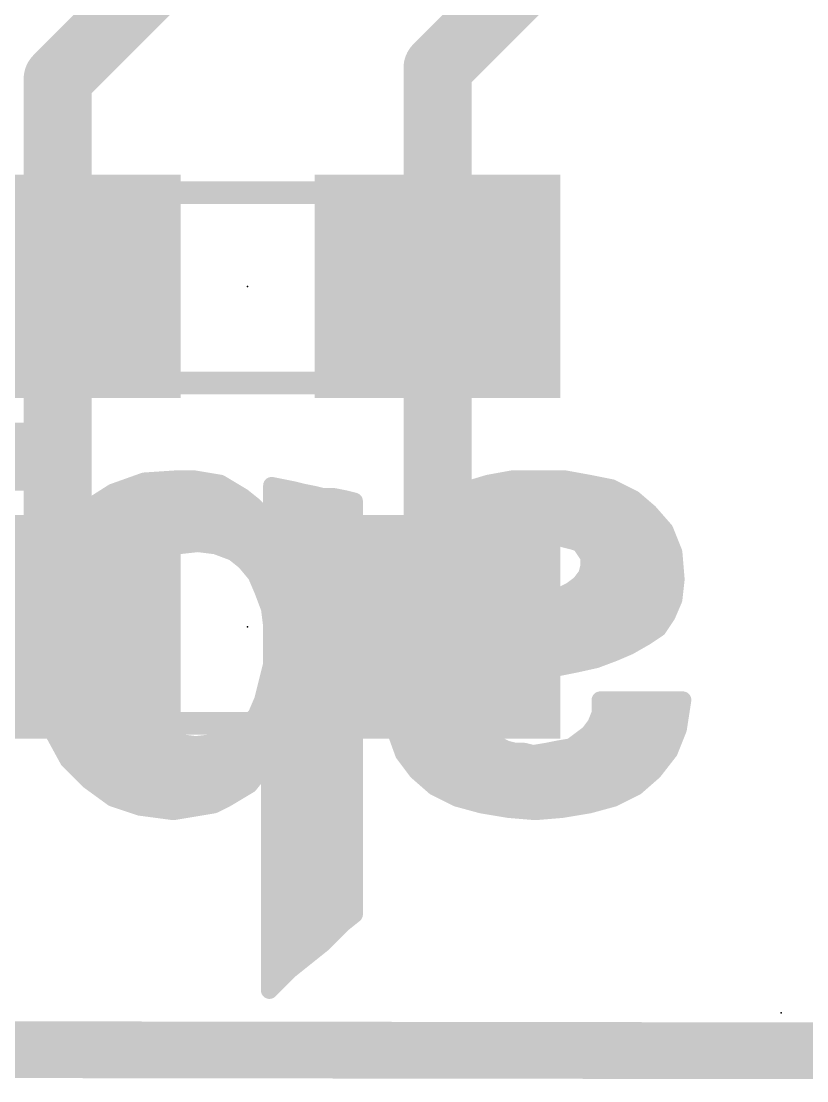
# Model space of a CAD drawing. Extents: x -33 to 74, y -16 to 15.
# Drawn here: x 22.609 to 26.124, y -0.127 to 4.616 of the extents above; entities that cross this region are included whole.
import ezdxf

# ---------------------------------------------------------------- set-up
doc = ezdxf.new("R2010")
doc.units = 0
for name, color, linetype in [('1', 12, 'CONTINUOUS'), ('16', 132, 'CONTINUOUS'), ('20', 53, 'CONTINUOUS'), ('22', 40, 'CONTINUOUS'), ('23', 53, 'CONTINUOUS'), ('24', 53, 'CONTINUOUS'), ('51', 53, 'CONTINUOUS')]:
    doc.layers.add(name, color=color, linetype=linetype)

# ---------------------------------------------------------------- blocks, each defined once
blk = doc.blocks.new('RECT')
blk.add_solid([(-0.5, -0.5), (0.5, -0.5), (-0.5, 0.5), (0.5, 0.5)])

msp = doc.modelspace()

# ---------------------------------------------------------------- linework, layer by layer
at = {"layer": '1'}
for points, const_width in [([(22.772, 4.357), (23.495, 5.08)], 0.3048), ([(24.472, 4.406), (24.892, 4.826)], 0.3048), ([(24.472, 3.429), (24.472, 4.406)], 0.3048), ([(22.772, 3.429), (22.772, 4.357)], 0.3048), ([(22.772, 3.429), (22.772, 2.667)], 0.3048), ([(24.472, 1.905), (24.472, 3.429)], 0.3048), ([(20.804, 2.667), (22.772, 2.667)], 0.3048), ([(22.772, 2.667), (22.772, 1.905)], 0.3048), ([(12.7, 0.0254), (31.75, 0)], 0.254)]:
    msp.add_lwpolyline(points, dxfattribs=dict(at, const_width=const_width))
at = {"layer": '1', "const_width": 0.1524}
for points in [[(24.5482, 4.406, 1), (24.3958, 4.406)], [(22.8482, 4.357, 1), (22.6958, 4.357)], [(24.4181, 4.4599, 1), (24.5259, 4.3521)], [(22.7181, 4.4109, 1), (22.8259, 4.3031)], [(22.8482, 3.429, 1), (22.6958, 3.429)], [(24.5482, 3.429, 1), (24.3958, 3.429)], [(22.6958, 3.429, 1), (22.8482, 3.429)], [(24.3958, 3.429, 1), (24.5482, 3.429)], [(22.8482, 2.667, 1), (22.6958, 2.667)], [(22.772, 2.5908, 1), (22.772, 2.7432)], [(22.6958, 2.667, 1), (22.8482, 2.667)], [(22.6958, 1.905, 1), (22.8482, 1.905)], [(24.3958, 1.905, 1), (24.5482, 1.905)]]:
    msp.add_lwpolyline(points, format="xyb", dxfattribs=at)
at = {"layer": '16', "const_width": 0.254}
msp.add_lwpolyline([(12.7, 0.0254), (31.75, 0)], dxfattribs=at)
at = {"layer": '20', "const_width": 0.2032}
msp.add_lwpolyline([(31.75, 0), (0, 0)], dxfattribs=at)
at = {"layer": '22', "const_width": 0.0762}
for points in [[(23.1596, 2.5578), (23.0196, 2.5078)], [(23.3096, 2.5678), (23.1596, 2.5578)], [(23.3796, 2.5678), (23.3096, 2.5678)], [(23.4396, 2.5578), (23.3796, 2.5678)], [(23.4996, 2.5478), (23.4396, 2.5578)], [(23.5496, 2.5178), (23.4996, 2.5478)], [(23.7796, 2.5278), (23.7296, 2.5378)], [(23.7296, 2.5378), (23.7296, 2.3578)], [(23.8296, 2.5178), (23.7796, 2.5278)], [(24.6996, 2.5478), (24.5996, 2.5178)], [(24.8096, 2.5678), (24.6996, 2.5478)], [(25.0396, 2.5678), (24.8096, 2.5678)], [(25.1496, 2.5478), (25.0396, 2.5678)], [(25.2496, 2.5278), (25.1496, 2.5478)], [(25.3496, 2.4778), (25.2496, 2.5278)], [(23.0196, 2.5078), (22.9096, 2.4378)], [(23.0386, 2.5146), (23.5549, 2.5146)], [(23.5996, 2.4878), (23.5496, 2.5178)], [(23.6496, 2.4478), (23.5996, 2.4878)], [(23.7296, 2.5146), (23.8424, 2.5146)], [(23.8696, 2.5078), (23.8296, 2.5178)], [(23.9196, 2.4978), (23.8696, 2.5078)], [(23.9596, 2.4878), (23.9196, 2.4978)], [(24.0096, 2.4878), (23.9596, 2.4878)], [(24.0596, 2.4778), (24.0096, 2.4878)], [(24.0996, 2.4678), (24.0596, 2.4778)], [(24.5096, 2.4778), (24.4296, 2.4178)], [(24.5996, 2.5178), (24.5096, 2.4778)], [(24.5924, 2.5146), (25.276, 2.5146)], [(25.4196, 2.4178), (25.3496, 2.4778)], [(22.9096, 2.4378), (22.8196, 2.3378)], [(22.9105, 2.4384), (23.659, 2.4384)], [(23.6896, 2.4078), (23.6496, 2.4478)], [(23.7296, 2.4384), (24.0996, 2.4384)], [(24.0996, 0.6178), (24.0996, 2.4678)], [(24.4571, 2.4384), (25.3956, 2.4384)], [(23.7296, 2.3578), (23.6896, 2.4078)], [(24.4296, 2.4178), (24.3696, 2.3378)], [(25.4896, 2.3378), (25.4196, 2.4178)], [(22.8196, 2.3378), (22.7496, 2.2278)], [(22.8416, 2.3622), (23.7261, 2.3622)], [(23.7296, 2.3622), (24.0996, 2.3622)], [(24.3696, 2.3378), (24.3196, 2.2378)], [(24.3879, 2.3622), (25.4683, 2.3622)], [(25.5296, 2.2378), (25.4896, 2.3378)], [(22.7866, 2.286), (24.0996, 2.286)], [(24.3437, 2.286), (24.786, 2.286)], [(24.7496, 2.2678), (24.7896, 2.2878)], [(24.7896, 2.2878), (24.8396, 2.3078)], [(24.8396, 2.3078), (25.0096, 2.3078)], [(25.0096, 2.3078), (25.0396, 2.2978)], [(25.0396, 2.2978), (25.0796, 2.2878)], [(25.0796, 2.2878), (25.1096, 2.2778)], [(25.085, 2.286), (25.5103, 2.286)], [(23.2396, 2.2378), (23.3096, 2.2678)], [(23.3096, 2.2678), (23.3996, 2.2778)], [(23.3996, 2.2778), (23.4796, 2.2678)], [(23.4796, 2.2678), (23.5596, 2.2378)], [(24.6996, 2.2178), (24.7196, 2.2478)], [(24.7196, 2.2478), (24.7496, 2.2678)], [(25.1096, 2.2778), (25.1296, 2.2478)], [(25.1296, 2.2478), (25.1496, 2.2178)], [(22.7496, 2.2278), (22.7096, 2.0978)], [(22.7441, 2.2098), (23.1976, 2.2098)], [(23.1296, 2.1378), (23.1796, 2.1978)], [(23.1796, 2.1978), (23.2396, 2.2378)], [(23.5596, 2.2378), (23.6096, 2.1978)], [(23.5946, 2.2098), (24.0996, 2.2098)], [(23.6096, 2.1978), (23.6596, 2.1378)], [(24.3196, 2.2378), (24.2996, 2.1178)], [(24.3149, 2.2098), (24.6964, 2.2098)], [(24.6796, 2.1678), (24.6996, 2.2178)], [(25.1496, 2.2178), (25.1496, 2.1778)], [(25.1496, 2.2098), (25.5319, 2.2098)], [(25.5396, 2.1178), (25.5296, 2.2378)], [(24.6696, 2.1178), (24.6796, 2.1678)], [(25.1496, 2.1778), (25.1396, 2.1378)], [(22.7096, 2.0978), (22.6796, 1.9578)], [(22.7206, 2.1336), (23.1278, 2.1336)], [(23.0996, 2.0678), (23.1296, 2.1378)], [(23.6596, 2.1378), (23.6896, 2.0678)], [(23.6614, 2.1336), (24.0996, 2.1336)], [(24.2996, 2.1178), (24.6696, 2.1178)], [(24.3022, 2.1336), (24.6728, 2.1336)], [(25.1096, 2.0978), (25.0696, 2.0678)], [(25.1396, 2.1378), (25.1096, 2.0978)], [(25.1364, 2.1336), (25.5383, 2.1336)], [(25.5296, 2.0278), (25.5396, 2.1178)], [(22.7009, 2.0574), (23.0957, 2.0574)], [(23.0696, 1.9878), (23.0996, 2.0678)], [(23.6896, 2.0678), (23.7196, 1.9878)], [(23.6935, 2.0574), (24.0996, 2.0574)], [(25.0696, 2.0678), (25.0096, 2.0378)], [(25.0488, 2.0574), (25.5329, 2.0574)], [(24.8696, 2.0078), (24.7896, 1.9878)], [(24.9496, 2.0178), (24.8696, 2.0078)], [(25.0096, 2.0378), (24.9496, 2.0178)], [(25.4996, 1.9578), (25.5296, 2.0278)], [(22.6796, 1.9578), (22.6696, 1.8078)], [(22.6846, 1.9812), (23.0688, 1.9812)], [(23.0596, 1.9078), (23.0696, 1.9878)], [(23.7196, 1.9878), (23.7296, 1.9078)], [(23.7204, 1.9812), (24.0996, 1.9812)], [(24.7096, 1.9678), (24.6296, 1.9478)], [(24.7896, 1.9878), (24.7096, 1.9678)], [(24.7632, 1.9812), (25.5096, 1.9812)], [(25.4596, 1.8978), (25.4996, 1.9578)], [(23.0596, 1.8178), (23.0596, 1.9078)], [(23.7296, 1.9078), (23.7296, 1.7378)], [(24.5396, 1.9278), (24.4696, 1.8878)], [(24.6296, 1.9478), (24.5396, 1.9278)], [(22.6761, 1.905), (23.0596, 1.905)], [(23.7296, 1.905), (24.0996, 1.905)], [(24.4696, 1.8878), (24.3996, 1.8478)], [(24.4997, 1.905), (25.4644, 1.905)], [(25.3996, 1.8578), (25.4596, 1.8978)], [(23.0596, 1.8178), (22.6696, 1.8078)], [(22.6696, 1.8078), (23.0596, 1.8178)], [(22.671, 1.8288), (23.0596, 1.8288)], [(23.0596, 1.7378), (23.0596, 1.8178)], [(23.7296, 1.8288), (24.0996, 1.8288)], [(24.3996, 1.8478), (24.3396, 1.7978)], [(24.3768, 1.8288), (25.3489, 1.8288)], [(25.2596, 1.7878), (25.3296, 1.8178)], [(25.3296, 1.8178), (25.3996, 1.8578)], [(22.6696, 1.8078), (22.6796, 1.6678)], [(24.3396, 1.7978), (24.2996, 1.7378)], [(25.1796, 1.7578), (25.2596, 1.7878)], [(22.6735, 1.7526), (23.0596, 1.7526)], [(23.0696, 1.6578), (23.0596, 1.7378)], [(23.7296, 1.7378), (23.7096, 1.6578)], [(23.7296, 1.7526), (24.0996, 1.7526)], [(24.2996, 1.7378), (24.2696, 1.6678)], [(24.3095, 1.7526), (25.1562, 1.7526)], [(24.9096, 1.6978), (24.9896, 1.7178)], [(24.9896, 1.7178), (25.0896, 1.7378)], [(25.0896, 1.7378), (25.1796, 1.7578)], [(22.679, 1.6764), (23.0673, 1.6764)], [(23.7142, 1.6764), (24.0996, 1.6764)], [(24.2733, 1.6764), (24.8254, 1.6764)], [(24.7696, 1.6578), (24.8296, 1.6778)], [(24.8296, 1.6778), (24.9096, 1.6978)], [(22.6796, 1.6678), (22.7096, 1.5378)], [(23.0996, 1.5778), (23.0696, 1.6578)], [(23.7096, 1.6578), (23.6896, 1.5778)], [(24.2696, 1.6678), (24.2596, 1.5778)], [(24.6796, 1.5978), (24.7196, 1.6278)], [(24.7196, 1.6278), (24.7696, 1.6578)], [(22.6952, 1.6002), (23.0912, 1.6002)], [(22.7596, 1.4178), (23.0996, 1.5778)], [(23.0996, 1.5778), (22.7596, 1.4178)], [(23.1296, 1.5078), (23.0996, 1.5778)], [(23.6896, 1.5778), (23.6596, 1.5078)], [(23.6952, 1.6002), (24.0996, 1.6002)], [(24.2596, 1.5778), (24.2796, 1.4478)], [(24.2621, 1.6002), (24.6828, 1.6002)], [(24.6596, 1.5578), (24.6796, 1.5978)], [(25.1996, 1.5778), (25.1996, 1.5178)], [(25.2496, 1.5778), (25.1996, 1.5778)], [(25.5696, 1.5778), (25.2496, 1.5778)], [(25.5496, 1.4478), (25.5696, 1.5778)], [(22.7096, 1.5378), (22.7596, 1.4178)], [(24.6496, 1.5178), (24.6596, 1.5578)], [(22.7154, 1.524), (22.9853, 1.524)], [(22.9853, 1.524), (23.1227, 1.524)], [(23.1696, 1.4578), (23.1296, 1.5078)], [(23.6596, 1.5078), (23.6096, 1.4578)], [(23.6665, 1.524), (24.0996, 1.524)], [(24.2679, 1.524), (24.6512, 1.524)], [(24.6596, 1.4778), (24.6496, 1.5178)], [(25.1996, 1.5178), (25.1796, 1.4678)], [(25.1996, 1.524), (25.5613, 1.524)], [(22.7471, 1.4478), (22.8234, 1.4478)], [(22.8234, 1.4478), (23.1816, 1.4478)], [(23.2296, 1.4078), (23.1696, 1.4578)], [(23.6096, 1.4578), (23.5496, 1.4078)], [(23.5976, 1.4478), (24.0996, 1.4478)], [(24.2796, 1.4478), (24.3196, 1.3378)], [(24.2796, 1.4478), (24.6671, 1.4478)], [(24.6696, 1.4378), (24.6596, 1.4778)], [(24.6996, 1.4078), (24.6696, 1.4378)], [(25.1796, 1.4678), (25.1496, 1.4278)], [(25.1646, 1.4478), (25.5496, 1.4478)], [(25.5096, 1.3478), (25.5496, 1.4478)], [(22.7596, 1.4178), (22.8196, 1.3078)], [(23.3096, 1.3878), (23.2296, 1.4078)], [(23.3896, 1.3778), (23.3096, 1.3878)], [(23.4796, 1.3878), (23.3896, 1.3778)], [(23.5496, 1.4078), (23.4796, 1.3878)], [(24.7396, 1.3778), (24.6996, 1.4078)], [(25.1096, 1.3978), (25.0696, 1.3678)], [(25.1496, 1.4278), (25.1096, 1.3978)], [(22.7848, 1.3716), (24.0996, 1.3716)], [(24.3073, 1.3716), (24.752, 1.3716)], [(24.3196, 1.3378), (24.3796, 1.2578)], [(24.7796, 1.3578), (24.7396, 1.3778)], [(24.8196, 1.3478), (24.7796, 1.3578)], [(24.8596, 1.3478), (24.8196, 1.3478)], [(24.8996, 1.3378), (24.8596, 1.3478)], [(24.9596, 1.3478), (24.8996, 1.3378)], [(25.0096, 1.3578), (24.9596, 1.3478)], [(25.0696, 1.3678), (25.0096, 1.3578)], [(25.0747, 1.3716), (25.5191, 1.3716)], [(25.4396, 1.2578), (25.5096, 1.3478)], [(22.8196, 1.3078), (22.9096, 1.2178)], [(22.832, 1.2954), (23.7077, 1.2954)], [(23.6696, 1.2478), (23.7096, 1.2978)], [(23.7096, 1.2978), (23.7196, 1.2978)], [(23.7196, 1.2978), (23.7196, 0.2778)], [(23.7196, 1.2954), (24.0996, 1.2954)], [(24.3514, 1.2954), (25.4688, 1.2954)], [(23.6296, 1.1978), (23.6696, 1.2478)], [(24.3796, 1.2578), (24.4596, 1.1878)], [(25.3596, 1.1878), (25.4396, 1.2578)], [(22.9082, 1.2192), (23.6467, 1.2192)], [(22.9096, 1.2178), (23.0196, 1.1378)], [(23.5796, 1.1678), (23.6296, 1.1978)], [(23.7196, 1.2192), (24.0996, 1.2192)], [(24.4237, 1.2192), (25.3955, 1.2192)], [(23.5296, 1.1378), (23.5796, 1.1678)], [(24.4596, 1.1878), (24.5596, 1.1378)], [(25.2596, 1.1378), (25.3596, 1.1878)], [(23.0125, 1.143), (23.5383, 1.143)], [(23.0196, 1.1378), (23.1396, 1.0978)], [(23.4096, 1.0978), (23.4696, 1.1078)], [(23.4696, 1.1078), (23.5296, 1.1378)], [(23.7196, 1.143), (24.0996, 1.143)], [(24.5492, 1.143), (25.27, 1.143)], [(24.5596, 1.1378), (24.6696, 1.1078)], [(24.6696, 1.1078), (24.7896, 1.0878)], [(25.0296, 1.0878), (25.1496, 1.1078)], [(25.1496, 1.1078), (25.2596, 1.1378)], [(23.1396, 1.0978), (23.2896, 1.0778)], [(23.2896, 1.0778), (23.3496, 1.0878)], [(23.3496, 1.0878), (23.4096, 1.0978)], [(23.7196, 1.0668), (24.0996, 1.0668)], [(24.7896, 1.0878), (24.9096, 1.0778)], [(24.9096, 1.0778), (25.0296, 1.0878)], [(23.7196, 0.9906), (24.0996, 0.9906)], [(23.7196, 0.9144), (24.0996, 0.9144)], [(23.7196, 0.8382), (24.0996, 0.8382)], [(23.7196, 0.762), (24.0996, 0.762)], [(23.7196, 0.6858), (24.0996, 0.6858)], [(23.7196, 0.6096), (24.0893, 0.6096)], [(24.0496, 0.5778), (24.0996, 0.6178)], [(23.7196, 0.5334), (24.0052, 0.5334)], [(23.9596, 0.4878), (24.0096, 0.5378)], [(24.0096, 0.5378), (24.0496, 0.5778)], [(23.9096, 0.4478), (23.9596, 0.4878)], [(23.7196, 0.4572), (23.9214, 0.4572)], [(23.8596, 0.4078), (23.9096, 0.4478)], [(23.8096, 0.3678), (23.8596, 0.4078)], [(23.7196, 0.381), (23.8261, 0.381)], [(23.7596, 0.3178), (23.8096, 0.3678)], [(23.7196, 0.2778), (23.7596, 0.3178)], [(23.7196, 0.3048), (23.7466, 0.3048)]]:
    msp.add_lwpolyline(points, dxfattribs=at)
at = {"layer": '22', "const_width": 0.0381}
for points in [[(23.1583, 2.5768, 1), (23.1609, 2.5388)], [(23.166, 2.5399, 1), (23.1532, 2.5757)], [(23.3096, 2.5869, 1), (23.3096, 2.5488)], [(23.3109, 2.5488, 1), (23.3083, 2.5868)], [(23.3827, 2.5866, 1), (23.3765, 2.549)], [(23.3796, 2.5488, 1), (23.3796, 2.5869)], [(23.4427, 2.5766, 1), (23.4365, 2.539)], [(23.4365, 2.539, 1), (23.4427, 2.5766)], [(23.5094, 2.5641, 1), (23.4898, 2.5315)], [(23.4965, 2.529, 1), (23.5027, 2.5666)], [(23.7333, 2.5565, 1), (23.7259, 2.5191)], [(23.7487, 2.5378, 1), (23.7106, 2.5378)], [(23.7833, 2.5465, 1), (23.7759, 2.5091)], [(23.7759, 2.5091, 1), (23.7833, 2.5465)], [(24.6962, 2.5665, 1), (24.703, 2.5291)], [(24.7051, 2.5296, 1), (24.6941, 2.566)], [(24.8096, 2.5869, 1), (24.8096, 2.5488)], [(24.813, 2.5491, 1), (24.8062, 2.5865)], [(25.043, 2.5865, 1), (25.0362, 2.5491)], [(25.0396, 2.5488, 1), (25.0396, 2.5869)], [(25.1533, 2.5665, 1), (25.1459, 2.5291)], [(25.1462, 2.5291, 1), (25.153, 2.5665)], [(25.2581, 2.5448, 1), (25.2411, 2.5108)], [(25.2459, 2.5091, 1), (25.2533, 2.5465)], [(23.0132, 2.5257, 1), (23.026, 2.4899)], [(23.0298, 2.4917, 1), (23.0094, 2.5239)], [(23.0386, 2.5337, 1), (23.0386, 2.4956)], [(23.5594, 2.5341, 1), (23.5398, 2.5015)], [(23.5398, 2.5015, 1), (23.5594, 2.5341)], [(23.5549, 2.4956, 1), (23.5549, 2.5337)], [(23.6115, 2.5027, 1), (23.5877, 2.4729)], [(23.5898, 2.4715, 1), (23.6094, 2.5041)], [(23.7296, 2.5337, 1), (23.7296, 2.4956)], [(23.8342, 2.5363, 1), (23.825, 2.4993)], [(23.8259, 2.4991, 1), (23.8333, 2.5365)], [(23.8424, 2.4956, 1), (23.8424, 2.5337)], [(23.8733, 2.5265, 1), (23.8659, 2.4891)], [(23.865, 2.4893, 1), (23.8742, 2.5263)], [(23.9242, 2.5163, 1), (23.915, 2.4793)], [(23.9159, 2.4791, 1), (23.9233, 2.5165)], [(23.9596, 2.5069, 1), (23.9596, 2.4688)], [(23.955, 2.4693, 1), (23.9642, 2.5063)], [(24.0133, 2.5065, 1), (24.0059, 2.4691)], [(24.0096, 2.4688, 1), (24.0096, 2.5069)], [(24.0642, 2.4963, 1), (24.055, 2.4593)], [(24.0559, 2.4591, 1), (24.0633, 2.4965)], [(24.5019, 2.4952, 1), (24.5173, 2.4604)], [(24.521, 2.4626, 1), (24.4982, 2.493)], [(24.5924, 2.5337, 1), (24.5924, 2.4956)], [(24.5941, 2.536, 1), (24.6051, 2.4996)], [(24.6073, 2.5004, 1), (24.5919, 2.5352)], [(25.276, 2.4956, 1), (25.276, 2.5337)], [(25.362, 2.4923, 1), (25.3372, 2.4633)], [(25.3411, 2.4608, 1), (25.3581, 2.4948)], [(22.8994, 2.4539, 1), (22.9198, 2.4217)], [(22.9105, 2.4575, 1), (22.9105, 2.4194)], [(22.9238, 2.4251, 1), (22.8954, 2.4505)], [(23.6631, 2.4613, 1), (23.6361, 2.4343)], [(23.6377, 2.4329, 1), (23.6615, 2.4627)], [(23.659, 2.4194, 1), (23.659, 2.4575)], [(23.7296, 2.4575, 1), (23.7296, 2.4194)], [(24.1187, 2.4678, 1), (24.0806, 2.4678)], [(24.095, 2.4493, 1), (24.1042, 2.4863)], [(24.0996, 2.4194, 1), (24.0996, 2.4575)], [(24.4571, 2.4575, 1), (24.4571, 2.4194)], [(25.3956, 2.4194, 1), (25.3956, 2.4575)], [(23.7045, 2.4197, 1), (23.6747, 2.3959)], [(23.6761, 2.3943, 1), (23.7031, 2.4213)], [(24.4182, 2.433, 1), (24.441, 2.4026)], [(24.4448, 2.4064, 1), (24.4144, 2.4292)], [(25.4339, 2.4303, 1), (25.4053, 2.4053)], [(25.4072, 2.4033, 1), (25.432, 2.4323)], [(22.8357, 2.3276, 1), (22.8035, 2.348)], [(22.8416, 2.3813, 1), (22.8416, 2.3432)], [(23.7296, 2.3813, 1), (23.7296, 2.3432)], [(23.7106, 2.3578, 1), (23.7487, 2.3578)], [(23.7147, 2.3459, 1), (23.7445, 2.3697)], [(23.7261, 2.3432, 1), (23.7261, 2.3813)], [(24.0996, 2.3432, 1), (24.0996, 2.3813)], [(24.3866, 2.3293, 1), (24.3526, 2.3463)], [(24.3879, 2.3813, 1), (24.3879, 2.3432)], [(25.4683, 2.3432, 1), (25.4683, 2.3813)], [(25.5073, 2.3449, 1), (25.4719, 2.3307)], [(22.7866, 2.3051, 1), (22.7866, 2.267)], [(22.8054, 2.3505, 1), (22.8338, 2.3251)], [(24.0996, 2.267, 1), (24.0996, 2.3051)], [(24.3437, 2.3051, 1), (24.3437, 2.267)], [(24.3544, 2.3492, 1), (24.3848, 2.3264)], [(24.7825, 2.3055, 1), (24.7967, 2.2701)], [(24.7981, 2.2708, 1), (24.7811, 2.3048)], [(24.786, 2.267, 1), (24.786, 2.3051)], [(24.8396, 2.3269, 1), (24.8396, 2.2888)], [(24.8467, 2.2901, 1), (24.8325, 2.3255)], [(25.0156, 2.3259, 1), (25.0036, 2.2897)], [(25.0096, 2.2888, 1), (25.0096, 2.3269)], [(25.0442, 2.3163, 1), (25.035, 2.2793)], [(25.0336, 2.2797, 1), (25.0456, 2.3159)], [(25.0856, 2.3059, 1), (25.0736, 2.2697)], [(25.085, 2.3051, 1), (25.085, 2.267)], [(25.075, 2.2693, 1), (25.0842, 2.3063)], [(25.4753, 2.3253, 1), (25.5039, 2.3503)], [(25.5103, 2.267, 1), (25.5103, 2.3051)], [(23.3075, 2.2867, 1), (23.3117, 2.2489)], [(23.3171, 2.2503, 1), (23.3021, 2.2853)], [(23.402, 2.2967, 1), (23.3972, 2.2589)], [(23.4017, 2.2589, 1), (23.3975, 2.2967)], [(23.4863, 2.2856, 1), (23.4729, 2.25)], [(23.4772, 2.2489, 1), (23.482, 2.2867)], [(24.709, 2.2637, 1), (24.7302, 2.2319)], [(24.7355, 2.2372, 1), (24.7037, 2.2584)], [(24.7411, 2.2848, 1), (24.7581, 2.2508)], [(24.7602, 2.2519, 1), (24.739, 2.2837)], [(25.1255, 2.2884, 1), (25.0937, 2.2672)], [(25.1036, 2.2597, 1), (25.1156, 2.2959)], [(25.1455, 2.2584, 1), (25.1137, 2.2372)], [(25.1137, 2.2372, 1), (25.1455, 2.2584)], [(22.7441, 2.2288, 1), (22.7441, 2.1907)], [(22.7335, 2.238, 1), (22.7657, 2.2176)], [(22.7678, 2.2222, 1), (22.7314, 2.2334)], [(23.169, 2.2137, 1), (23.1902, 2.1819)], [(23.1942, 2.1856, 1), (23.165, 2.21)], [(23.1976, 2.1907, 1), (23.1976, 2.2288)], [(23.2321, 2.2553, 1), (23.2471, 2.2203)], [(23.2502, 2.2219, 1), (23.229, 2.2537)], [(23.5715, 2.2527, 1), (23.5477, 2.2229)], [(23.5529, 2.22, 1), (23.5663, 2.2556)], [(23.5946, 2.2288, 1), (23.5946, 2.1907)], [(23.6242, 2.21, 1), (23.595, 2.1856)], [(23.5977, 2.1829, 1), (23.6215, 2.2127)], [(24.0996, 2.1907, 1), (24.0996, 2.2288)], [(24.3149, 2.2288, 1), (24.3149, 2.1907)], [(24.3026, 2.2463, 1), (24.3366, 2.2293)], [(24.3384, 2.2347, 1), (24.3008, 2.2409)], [(24.6837, 2.2284, 1), (24.7155, 2.2072)], [(24.7173, 2.2107, 1), (24.6819, 2.2249)], [(24.6964, 2.1907, 1), (24.6964, 2.2288)], [(25.1686, 2.2178, 1), (25.1305, 2.2178)], [(25.1496, 2.2288, 1), (25.1496, 2.1907)], [(25.1337, 2.2072, 1), (25.1655, 2.2284)], [(25.5486, 2.2394, 1), (25.5106, 2.2362)], [(25.5119, 2.2307, 1), (25.5473, 2.2449)], [(25.5319, 2.1907, 1), (25.5319, 2.2288)], [(24.6619, 2.1749, 1), (24.6973, 2.1607)], [(24.6983, 2.1641, 1), (24.6609, 2.1715)], [(25.1305, 2.1778, 1), (25.1686, 2.1778)], [(25.1681, 2.1732, 1), (25.1311, 2.1824)], [(22.7282, 2.0938, 1), (22.691, 2.1018)], [(22.7206, 2.1526, 1), (22.7206, 2.1145)], [(23.115, 2.15, 1), (23.1442, 2.1256)], [(23.1471, 2.1303, 1), (23.1121, 2.1453)], [(23.1278, 2.1145, 1), (23.1278, 2.1526)], [(23.6771, 2.1453, 1), (23.6421, 2.1303)], [(23.6614, 2.1526, 1), (23.6614, 2.1145)], [(23.645, 2.1256, 1), (23.6742, 2.15)], [(24.0996, 2.1145, 1), (24.0996, 2.1526)], [(24.2996, 2.1368, 1), (24.2996, 2.0987)], [(24.2808, 2.1209, 1), (24.3184, 2.1147)], [(24.3022, 2.1526, 1), (24.3022, 2.1145)], [(24.6509, 2.1215, 1), (24.6883, 2.1141)], [(24.6696, 2.0987, 1), (24.6696, 2.1368)], [(24.6728, 2.1145, 1), (24.6728, 2.1526)], [(25.121, 2.0826, 1), (25.0982, 2.113)], [(25.1364, 2.1526, 1), (25.1364, 2.1145)], [(25.1211, 2.1424, 1), (25.1581, 2.1332)], [(25.1548, 2.1264, 1), (25.1244, 2.1492)], [(25.5206, 2.1162, 1), (25.5586, 2.1194)], [(25.5585, 2.1157, 1), (25.5207, 2.1199)], [(25.5383, 2.1145, 1), (25.5383, 2.1526)], [(22.7009, 2.0764, 1), (22.7009, 2.0383)], [(22.6914, 2.1034, 1), (22.7278, 2.0922)], [(23.0821, 2.0753, 1), (23.1171, 2.0603)], [(23.1174, 2.0611, 1), (23.0818, 2.0745)], [(23.0957, 2.0383, 1), (23.0957, 2.0764)], [(23.7074, 2.0745, 1), (23.6718, 2.0611)], [(23.6721, 2.0603, 1), (23.7071, 2.0753)], [(23.6935, 2.0764, 1), (23.6935, 2.0383)], [(24.0996, 2.0383, 1), (24.0996, 2.0764)], [(25.0488, 2.0764, 1), (25.0488, 2.0383)], [(25.0582, 2.083, 1), (25.081, 2.0526)], [(25.0781, 2.0508, 1), (25.0611, 2.0848)], [(25.0944, 2.1092, 1), (25.1248, 2.0864)], [(25.5329, 2.0383, 1), (25.5329, 2.0764)], [(24.8672, 2.0267, 1), (24.872, 1.9889)], [(24.8742, 1.9893, 1), (24.865, 2.0263)], [(24.9436, 2.0359, 1), (24.9556, 1.9997)], [(24.952, 1.9989, 1), (24.9472, 2.0367)], [(25.0011, 2.0548, 1), (25.0181, 2.0208)], [(25.0156, 2.0197, 1), (25.0036, 2.0559)], [(25.5107, 2.0299, 1), (25.5485, 2.0257)], [(25.5471, 2.0203, 1), (25.5121, 2.0353)], [(22.6986, 1.9565, 1), (22.6606, 1.9591)], [(22.6846, 2.0002, 1), (22.6846, 1.9622)], [(23.0518, 1.9945, 1), (23.0874, 1.9811)], [(23.0885, 1.9854, 1), (23.0507, 1.9902)], [(23.0688, 1.9622, 1), (23.0688, 2.0002)], [(23.7385, 1.9902, 1), (23.7007, 1.9854)], [(23.7204, 2.0002, 1), (23.7204, 1.9622)], [(23.7018, 1.9811, 1), (23.7374, 1.9945)], [(24.0996, 1.9622, 1), (24.0996, 2.0002)], [(24.705, 1.9863, 1), (24.7142, 1.9493)], [(24.7142, 1.9493, 1), (24.705, 1.9863)], [(24.7632, 2.0002, 1), (24.7632, 1.9622)], [(24.785, 2.0063, 1), (24.7942, 1.9693)], [(24.7942, 1.9693, 1), (24.785, 2.0063)], [(25.5155, 1.9472, 1), (25.4837, 1.9684)], [(25.5096, 1.9622, 1), (25.5096, 2.0002)], [(22.661, 1.9618, 1), (22.6982, 1.9538)], [(23.0786, 1.9078, 1), (23.0405, 1.9078)], [(23.7487, 1.9078, 1), (23.7106, 1.9078)], [(24.5355, 1.9464, 1), (24.5437, 1.9092)], [(24.5491, 1.9113, 1), (24.5301, 1.9443)], [(24.625, 1.9663, 1), (24.6342, 1.9293)], [(24.6337, 1.9292, 1), (24.6255, 1.9664)], [(25.4821, 1.9653, 1), (25.5171, 1.9503)], [(22.6761, 1.9241, 1), (22.6761, 1.886)], [(23.0407, 1.9102, 1), (23.0785, 1.9054)], [(23.0596, 1.886, 1), (23.0596, 1.9241)], [(23.7296, 1.9241, 1), (23.7296, 1.886)], [(23.7107, 1.9054, 1), (23.7485, 1.9102)], [(24.0996, 1.886, 1), (24.0996, 1.9241)], [(24.4601, 1.9043, 1), (24.4791, 1.8713)], [(24.4791, 1.8713, 1), (24.4601, 1.9043)], [(24.4997, 1.9241, 1), (24.4997, 1.886)], [(25.4437, 1.9084, 1), (25.4755, 1.8872)], [(25.4702, 1.8819, 1), (25.449, 1.9137)], [(25.4644, 1.886, 1), (25.4644, 1.9241)], [(22.671, 1.8478, 1), (22.671, 1.8097)], [(23.0786, 1.8178, 1), (23.0405, 1.8178)], [(23.0601, 1.7988, 1), (23.0591, 1.8368)], [(23.0601, 1.7988, 1), (23.0591, 1.8368)], [(23.0596, 1.8097, 1), (23.0596, 1.8478)], [(23.7296, 1.8478, 1), (23.7296, 1.8097)], [(24.0996, 1.8097, 1), (24.0996, 1.8478)], [(24.3768, 1.8478, 1), (24.3768, 1.8097)], [(24.3901, 1.8643, 1), (24.4091, 1.8313)], [(24.4118, 1.8332, 1), (24.3874, 1.8624)], [(25.3201, 1.8343, 1), (25.3391, 1.8013)], [(25.3371, 1.8003, 1), (25.3221, 1.8353)], [(25.3489, 1.8097, 1), (25.3489, 1.8478)], [(25.389, 1.8737, 1), (25.4102, 1.8419)], [(25.4091, 1.8413, 1), (25.3901, 1.8743)], [(22.6886, 1.8092, 1), (22.6506, 1.8064)], [(22.6691, 1.8268, 1), (22.6701, 1.7888)], [(22.6691, 1.8268, 1), (22.6701, 1.7888)], [(22.6506, 1.8091, 1), (22.6886, 1.8065)], [(23.0405, 1.8178, 1), (23.0786, 1.8178)], [(24.3274, 1.8124, 1), (24.3518, 1.7832)], [(24.3555, 1.7872, 1), (24.3237, 1.8084)], [(25.2521, 1.8053, 1), (25.2671, 1.7703)], [(25.2663, 1.77, 1), (25.2529, 1.8056)], [(22.6735, 1.7717, 1), (22.6735, 1.7336)], [(23.0785, 1.7402, 1), (23.0407, 1.7354)], [(23.0405, 1.7378, 1), (23.0786, 1.7378)], [(23.0596, 1.7336, 1), (23.0596, 1.7717)], [(23.7296, 1.7717, 1), (23.7296, 1.7336)], [(23.7106, 1.7378, 1), (23.7487, 1.7378)], [(23.7481, 1.7332, 1), (23.7111, 1.7424)], [(24.0996, 1.7336, 1), (24.0996, 1.7717)], [(24.2837, 1.7484, 1), (24.3155, 1.7272)], [(24.3171, 1.7303, 1), (24.2821, 1.7453)], [(24.3095, 1.7717, 1), (24.3095, 1.7336)], [(24.9859, 1.7365, 1), (24.9933, 1.6991)], [(24.9942, 1.6993, 1), (24.985, 1.7363)], [(25.0855, 1.7564, 1), (25.0937, 1.7192)], [(25.0933, 1.7191, 1), (25.0859, 1.7565)], [(25.1562, 1.7336, 1), (25.1562, 1.7717)], [(25.1729, 1.7756, 1), (25.1863, 1.74)], [(25.1837, 1.7392, 1), (25.1755, 1.7764)], [(22.679, 1.6955, 1), (22.679, 1.6574)], [(23.0673, 1.6574, 1), (23.0673, 1.6955)], [(23.7142, 1.6955, 1), (23.7142, 1.6574)], [(24.0996, 1.6574, 1), (24.0996, 1.6955)], [(24.2733, 1.6955, 1), (24.2733, 1.6574)], [(24.825, 1.6963, 1), (24.8342, 1.6593)], [(24.8356, 1.6597, 1), (24.8236, 1.6959)], [(24.8254, 1.6574, 1), (24.8254, 1.6955)], [(24.905, 1.7163, 1), (24.9142, 1.6793)], [(24.9142, 1.6793, 1), (24.905, 1.7163)], [(22.6982, 1.6721, 1), (22.661, 1.6635)], [(22.6606, 1.6664, 1), (22.6986, 1.6692)], [(23.0874, 1.6645, 1), (23.0518, 1.6511)], [(23.0507, 1.6554, 1), (23.0885, 1.6602)], [(23.6911, 1.6624, 1), (23.7281, 1.6532)], [(23.7281, 1.6532, 1), (23.6911, 1.6624)], [(24.2521, 1.6753, 1), (24.2871, 1.6603)], [(24.2885, 1.6657, 1), (24.2507, 1.6699)], [(24.7098, 1.6441, 1), (24.7294, 1.6115)], [(24.731, 1.6126, 1), (24.7082, 1.643)], [(24.7636, 1.6759, 1), (24.7756, 1.6397)], [(24.7794, 1.6415, 1), (24.7598, 1.6741)], [(22.6952, 1.6193, 1), (22.6952, 1.5812)], [(23.1171, 1.5853, 1), (23.0821, 1.5703)], [(23.0912, 1.5812, 1), (23.0912, 1.6193)], [(23.1077, 1.5606, 1), (23.0915, 1.595)], [(23.1077, 1.5606, 1), (23.0915, 1.595)], [(23.7071, 1.5703, 1), (23.6721, 1.5853)], [(23.6952, 1.6193, 1), (23.6952, 1.5812)], [(24.0996, 1.5812, 1), (24.0996, 1.6193)], [(24.2784, 1.5807, 1), (24.2408, 1.5749)], [(24.2621, 1.6193, 1), (24.2621, 1.5812)], [(24.6682, 1.613, 1), (24.691, 1.5826)], [(24.6966, 1.5893, 1), (24.6626, 1.6063)], [(24.6828, 1.5812, 1), (24.6828, 1.6193)], [(25.2187, 1.5778, 1), (25.1806, 1.5778)], [(25.1996, 1.5969, 1), (25.1996, 1.5588)], [(25.2496, 1.5969, 1), (25.2496, 1.5588)], [(25.2496, 1.5588, 1), (25.2496, 1.5969)], [(25.5884, 1.5749, 1), (25.5508, 1.5807)], [(25.5696, 1.5588, 1), (25.5696, 1.5969)], [(22.7272, 1.5451, 1), (22.692, 1.5305)], [(23.0818, 1.5711, 1), (23.1174, 1.5845)], [(23.6711, 1.5824, 1), (23.7081, 1.5732)], [(24.2407, 1.5799, 1), (24.2785, 1.5757)], [(24.6426, 1.5663, 1), (24.6766, 1.5493)], [(24.6781, 1.5532, 1), (24.6411, 1.5624)], [(22.691, 1.5335, 1), (22.7282, 1.5421)], [(22.7154, 1.5431, 1), (22.7154, 1.505)], [(22.9853, 1.5431, 1), (22.9853, 1.505)], [(22.9853, 1.505, 1), (22.9853, 1.5431)], [(23.1445, 1.5197, 1), (23.1147, 1.4959)], [(23.1121, 1.5003, 1), (23.1471, 1.5153)], [(23.1227, 1.505, 1), (23.1227, 1.5431)], [(23.6421, 1.5153, 1), (23.6771, 1.5003)], [(23.6731, 1.4943, 1), (23.6461, 1.5213)], [(23.6665, 1.5431, 1), (23.6665, 1.505)], [(24.0996, 1.505, 1), (24.0996, 1.5431)], [(24.2679, 1.5431, 1), (24.2679, 1.505)], [(24.6681, 1.5224, 1), (24.6311, 1.5132)], [(24.6311, 1.5224, 1), (24.6681, 1.5132)], [(24.6512, 1.505, 1), (24.6512, 1.5431)], [(25.1996, 1.5431, 1), (25.1996, 1.505)], [(25.1806, 1.5178, 1), (25.2187, 1.5178)], [(25.2173, 1.5107, 1), (25.1819, 1.5249)], [(25.5613, 1.505, 1), (25.5613, 1.5431)], [(22.7471, 1.4668, 1), (22.7471, 1.4287)], [(22.8234, 1.4668, 1), (22.8234, 1.4287)], [(22.8234, 1.4287, 1), (22.8234, 1.4668)], [(23.1818, 1.4724, 1), (23.1574, 1.4432)], [(23.1547, 1.4459, 1), (23.1845, 1.4697)], [(23.1816, 1.4287, 1), (23.1816, 1.4668)], [(23.5976, 1.4668, 1), (23.5976, 1.4287)], [(23.5961, 1.4713, 1), (23.6231, 1.4443)], [(23.6218, 1.4432, 1), (23.5974, 1.4724)], [(24.0996, 1.4287, 1), (24.0996, 1.4668)], [(24.2975, 1.4543, 1), (24.2617, 1.4413)], [(24.2796, 1.4668, 1), (24.2796, 1.4287)], [(24.6781, 1.4824, 1), (24.6411, 1.4732)], [(24.6411, 1.4732, 1), (24.6781, 1.4824)], [(24.6831, 1.4513, 1), (24.6561, 1.4243)], [(24.6671, 1.4287, 1), (24.6671, 1.4668)], [(25.1646, 1.4668, 1), (25.1646, 1.4287)], [(25.1619, 1.4749, 1), (25.1973, 1.4607)], [(25.1948, 1.4564, 1), (25.1644, 1.4792)], [(25.5673, 1.4407, 1), (25.5319, 1.4549)], [(25.5496, 1.4287, 1), (25.5496, 1.4668)], [(22.7763, 1.4269, 1), (22.7429, 1.4087)], [(22.7515, 1.435, 1), (22.7677, 1.4006)], [(22.7515, 1.435, 1), (22.7677, 1.4006)], [(22.742, 1.4105, 1), (22.7772, 1.4251)], [(23.2342, 1.4263, 1), (23.225, 1.3893)], [(23.2174, 1.3932, 1), (23.2418, 1.4224)], [(23.312, 1.4067, 1), (23.3072, 1.3689)], [(23.305, 1.3693, 1), (23.3142, 1.4063)], [(23.4744, 1.4061, 1), (23.4848, 1.3695)], [(23.4817, 1.3689, 1), (23.4775, 1.4067)], [(23.5374, 1.4224, 1), (23.5618, 1.3932)], [(23.5548, 1.3895, 1), (23.5444, 1.4261)], [(24.2608, 1.4449, 1), (24.2984, 1.4507)], [(24.6511, 1.4332, 1), (24.6881, 1.4424)], [(24.711, 1.423, 1), (24.6882, 1.3926)], [(24.6861, 1.3943, 1), (24.7131, 1.4213)], [(25.0982, 1.413, 1), (25.121, 1.3826)], [(25.121, 1.3826, 1), (25.0982, 1.413)], [(25.1344, 1.4392, 1), (25.1648, 1.4164)], [(25.161, 1.4126, 1), (25.1382, 1.443)], [(25.5308, 1.4507, 1), (25.5684, 1.4449)], [(22.7848, 1.3907, 1), (22.7848, 1.3526)], [(23.3875, 1.3967, 1), (23.3917, 1.3589)], [(23.3872, 1.3589, 1), (23.392, 1.3967)], [(24.0996, 1.3526, 1), (24.0996, 1.3907)], [(24.3073, 1.3907, 1), (24.3073, 1.3526)], [(24.3348, 1.3492, 1), (24.3044, 1.3264)], [(24.7481, 1.3948, 1), (24.7311, 1.3608)], [(24.7282, 1.3626, 1), (24.751, 1.393)], [(24.752, 1.3526, 1), (24.752, 1.3907)], [(24.7842, 1.3763, 1), (24.775, 1.3393)], [(24.7711, 1.3408, 1), (24.7881, 1.3748)], [(24.8196, 1.3669, 1), (24.8196, 1.3288)], [(24.815, 1.3293, 1), (24.8242, 1.3663)], [(24.8642, 1.3663, 1), (24.855, 1.3293)], [(24.8596, 1.3288, 1), (24.8596, 1.3669)], [(24.8965, 1.3566, 1), (24.9027, 1.319)], [(24.9559, 1.3665, 1), (24.9633, 1.3291)], [(24.9627, 1.329, 1), (24.9565, 1.3666)], [(25.0065, 1.3766, 1), (25.0127, 1.339)], [(25.0133, 1.3391, 1), (25.0059, 1.3765)], [(25.0582, 1.383, 1), (25.081, 1.3526)], [(25.0747, 1.3907, 1), (25.0747, 1.3526)], [(25.0727, 1.349, 1), (25.0665, 1.3866)], [(25.5246, 1.3361, 1), (25.4946, 1.3595)], [(25.5191, 1.3526, 1), (25.5191, 1.3907)], [(22.8331, 1.3213, 1), (22.8061, 1.2943)], [(22.8029, 1.2987, 1), (22.8363, 1.3169)], [(22.832, 1.3145, 1), (22.832, 1.2764)], [(23.7096, 1.3169, 1), (23.7096, 1.2788)], [(23.7245, 1.2859, 1), (23.6947, 1.3097)], [(23.7386, 1.2978, 1), (23.7005, 1.2978)], [(23.7196, 1.3145, 1), (23.7196, 1.2764)], [(23.7077, 1.2764, 1), (23.7077, 1.3145)], [(23.7196, 1.2788, 1), (23.7196, 1.3169)], [(24.0996, 1.2764, 1), (24.0996, 1.3145)], [(24.3017, 1.3313, 1), (24.3375, 1.3443)], [(24.3514, 1.3145, 1), (24.3514, 1.2764)], [(24.895, 1.3193, 1), (24.9042, 1.3563)], [(25.4688, 1.2764, 1), (25.4688, 1.3145)], [(25.4919, 1.3549, 1), (25.5273, 1.3407)], [(23.6845, 1.2359, 1), (23.6547, 1.2597)], [(24.3921, 1.2721, 1), (24.3671, 1.2435)], [(24.3644, 1.2464, 1), (24.3948, 1.2692)], [(25.4246, 1.2695, 1), (25.4546, 1.2461)], [(25.4521, 1.2435, 1), (25.4271, 1.2721)], [(22.9082, 1.2383, 1), (22.9082, 1.2002)], [(22.9208, 1.2332, 1), (22.8984, 1.2024)], [(22.8961, 1.2043, 1), (22.9231, 1.2313)], [(23.6394, 1.1815, 1), (23.6198, 1.2141)], [(23.6467, 1.2002, 1), (23.6467, 1.2383)], [(23.6547, 1.2597, 1), (23.6845, 1.2359)], [(23.7196, 1.2383, 1), (23.7196, 1.2002)], [(24.0996, 1.2002, 1), (24.0996, 1.2383)], [(24.4237, 1.2383, 1), (24.4237, 1.2002)], [(25.3955, 1.2002, 1), (25.3955, 1.2383)], [(23.5698, 1.1841, 1), (23.5894, 1.1515)], [(23.5894, 1.1515, 1), (23.5698, 1.1841)], [(23.6147, 1.2097, 1), (23.6445, 1.1859)], [(24.4681, 1.2048, 1), (24.4511, 1.1708)], [(24.4471, 1.1735, 1), (24.4721, 1.2021)], [(25.3471, 1.2021, 1), (25.3721, 1.1735)], [(25.3681, 1.1708, 1), (25.3511, 1.2048)], [(23.0125, 1.1621, 1), (23.0125, 1.124)], [(23.0256, 1.1559, 1), (23.0136, 1.1197)], [(23.0084, 1.1224, 1), (23.0308, 1.1532)], [(23.4611, 1.1248, 1), (23.4781, 1.0908)], [(23.4727, 1.089, 1), (23.4665, 1.1266)], [(23.5198, 1.1541, 1), (23.5394, 1.1215)], [(23.5381, 1.1208, 1), (23.5211, 1.1548)], [(23.5383, 1.124, 1), (23.5383, 1.1621)], [(23.7196, 1.1621, 1), (23.7196, 1.124)], [(24.0996, 1.124, 1), (24.0996, 1.1621)], [(24.5492, 1.1621, 1), (24.5492, 1.124)], [(24.5646, 1.1562, 1), (24.5546, 1.1194)], [(24.5511, 1.1208, 1), (24.5681, 1.1548)], [(24.6727, 1.1266, 1), (24.6665, 1.089)], [(24.6646, 1.0894, 1), (24.6746, 1.1262)], [(25.1446, 1.1262, 1), (25.1546, 1.0894)], [(25.1527, 1.089, 1), (25.1465, 1.1266)], [(25.2511, 1.1548, 1), (25.2681, 1.1208)], [(25.2646, 1.1194, 1), (25.2546, 1.1562)], [(25.27, 1.124, 1), (25.27, 1.1621)], [(23.1421, 1.1167, 1), (23.1371, 1.0789)], [(23.1336, 1.0797, 1), (23.1456, 1.1159)], [(23.2865, 1.0966, 1), (23.2927, 1.059)], [(23.2871, 1.0589, 1), (23.2921, 1.0967)], [(23.3465, 1.1066, 1), (23.3527, 1.069)], [(23.3527, 1.069, 1), (23.3465, 1.1066)], [(23.4065, 1.1166, 1), (23.4127, 1.079)], [(23.4127, 1.079, 1), (23.4065, 1.1166)], [(23.7196, 1.0858, 1), (23.7196, 1.0477)], [(24.0996, 1.0477, 1), (24.0996, 1.0858)], [(24.7912, 1.1068, 1), (24.788, 1.0688)], [(24.7865, 1.069, 1), (24.7927, 1.1066)], [(24.908, 1.0968, 1), (24.9112, 1.0588)], [(24.908, 1.0588, 1), (24.9112, 1.0968)], [(25.0265, 1.1066, 1), (25.0327, 1.069)], [(25.0312, 1.0688, 1), (25.028, 1.1068)], [(23.7196, 1.0096, 1), (23.7196, 0.9716)], [(24.0996, 0.9716, 1), (24.0996, 1.0096)], [(23.7196, 0.9335, 1), (23.7196, 0.8953)], [(24.0996, 0.8953, 1), (24.0996, 0.9335)], [(23.7196, 0.8573, 1), (23.7196, 0.8192)], [(24.0996, 0.8192, 1), (24.0996, 0.8573)], [(23.7196, 0.7811, 1), (23.7196, 0.7429)], [(24.0996, 0.7429, 1), (24.0996, 0.7811)], [(23.7196, 0.7049, 1), (23.7196, 0.6668)], [(24.0996, 0.6668, 1), (24.0996, 0.7049)], [(23.7196, 0.6287, 1), (23.7196, 0.5906)], [(24.0806, 0.6178, 1), (24.1187, 0.6178)], [(24.1115, 0.6029, 1), (24.0877, 0.6327)], [(24.0893, 0.5906, 1), (24.0893, 0.6287)], [(23.7196, 0.5524, 1), (23.7196, 0.5143)], [(23.9961, 0.5513, 1), (24.0231, 0.5243)], [(24.0231, 0.5243, 1), (23.9961, 0.5513)], [(24.0052, 0.5143, 1), (24.0052, 0.5524)], [(24.0377, 0.5927, 1), (24.0615, 0.5629)], [(24.0631, 0.5643, 1), (24.0361, 0.5913)], [(23.9715, 0.4729, 1), (23.9477, 0.5027)], [(23.7196, 0.4763, 1), (23.7196, 0.4381)], [(23.8977, 0.4627, 1), (23.9215, 0.4329)], [(23.9215, 0.4329, 1), (23.8977, 0.4627)], [(23.9214, 0.4381, 1), (23.9214, 0.4763)], [(23.9461, 0.5013, 1), (23.9731, 0.4743)], [(23.8477, 0.4227, 1), (23.8715, 0.3929)], [(23.8715, 0.3929, 1), (23.8477, 0.4227)], [(23.7196, 0.4001, 1), (23.7196, 0.3619)], [(23.7977, 0.3827, 1), (23.8215, 0.3529)], [(23.8231, 0.3543, 1), (23.7961, 0.3813)], [(23.8261, 0.3619, 1), (23.8261, 0.4001)], [(23.7196, 0.3239, 1), (23.7196, 0.2858)], [(23.7461, 0.3313, 1), (23.7731, 0.3043)], [(23.7731, 0.3043, 1), (23.7461, 0.3313)], [(23.7466, 0.2858, 1), (23.7466, 0.3239)], [(23.7061, 0.2913, 1), (23.7331, 0.2643)], [(23.7005, 0.2778, 1), (23.7386, 0.2778)]]:
    msp.add_lwpolyline(points, format="xyb", dxfattribs=at)
at = {"layer": '23'}
for p in [(23.622, 3.429), (23.622, 1.905)]:
    msp.add_point(p, dxfattribs=at)
at = {"layer": '24'}
msp.add_point((26.0096, 0.1778), dxfattribs=at)
at = {"layer": '51', "const_width": 0.1016}
for points in [[(23.978, 3.848), (23.266, 3.848)], [(23.978, 2.997), (23.266, 2.997)], [(23.978, 2.324), (23.266, 2.324)], [(23.978, 1.473), (23.266, 1.473)]]:
    msp.add_lwpolyline(points, dxfattribs=at)
at = {"layer": '51', "const_width": 0.0508}
for points in [[(23.266, 3.8734, 1), (23.266, 3.8226)], [(23.978, 3.8226, 1), (23.978, 3.8734)], [(23.266, 3.0224, 1), (23.266, 2.9716)], [(23.978, 2.9716, 1), (23.978, 3.0224)], [(23.266, 2.3494, 1), (23.266, 2.2986)], [(23.978, 2.2986, 1), (23.978, 2.3494)], [(23.266, 1.4984, 1), (23.266, 1.4476)], [(23.978, 1.4476, 1), (23.978, 1.4984)]]:
    msp.add_lwpolyline(points, format="xyb", dxfattribs=at)

# ---------------------------------------------------------------- block references
at = {"layer": '1', "xscale": 1.1, "rotation": 180}
for p in [(22.772, 3.429), (24.472, 3.429), (22.772, 1.905), (24.472, 1.905)]:
    msp.add_blockref('RECT', p, dxfattribs=at)
at = {"layer": '51', "xscale": 0.5001, "yscale": 0.95, "rotation": 180}
for p in [(23.0418, 3.4239), (24.2102, 3.4239), (23.0418, 1.8999), (24.2102, 1.8999)]:
    msp.add_blockref('RECT', p, dxfattribs=at)

doc.saveas('drawing.dxf')
